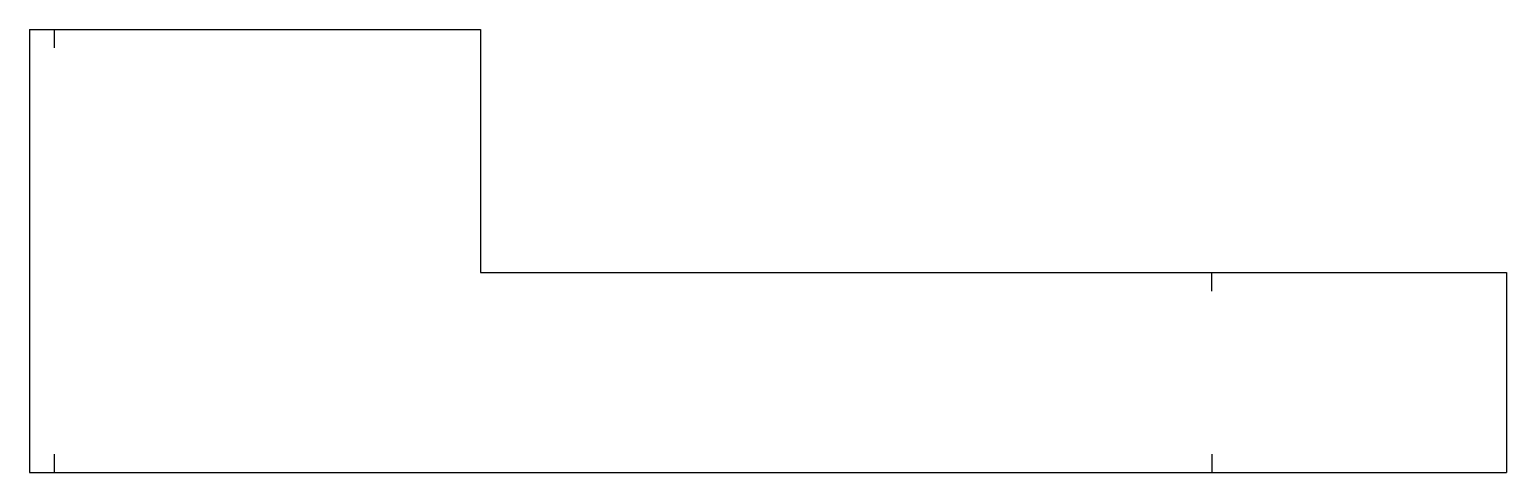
# Model space of a CAD drawing. Extents: x 4193 to 4433, y -776 to -704.
import ezdxf

# ---------------------------------------------------------------- set-up
doc = ezdxf.new("R2010")
doc.units = 0
doc.header["$LTSCALE"] = 12
doc.header["$MEASUREMENT"] = 0
doc.layers.add('MARKING', color=11, linetype='CONTINUOUS')
doc.layers.add('SHELL', color=40, linetype='CONTINUOUS')

msp = doc.modelspace()

# ---------------------------------------------------------------- linework, layer by layer
at = {"layer": 'MARKING'}
for p, q in [((4196.74, -704.38), (4196.74, -707.38)), ((4384.84, -746.88), (4384.84, -743.88)), ((4196.74, -773.38), (4196.74, -776.38)), ((4384.84, -773.38), (4384.84, -776.38))]:
    msp.add_line(p, q, dxfattribs=at)
at = {"layer": 'SHELL'}
for p, q in [((4192.74, -704.38), (4266.04, -704.38)), ((4192.74, -704.38), (4192.74, -776.38)), ((4266.04, -704.38), (4266.04, -743.88)), ((4266.04, -743.88), (4432.74, -743.88)), ((4432.74, -743.88), (4432.74, -776.38)), ((4192.74, -776.38), (4432.74, -776.38))]:
    msp.add_line(p, q, dxfattribs=at)

doc.saveas('drawing.dxf')
